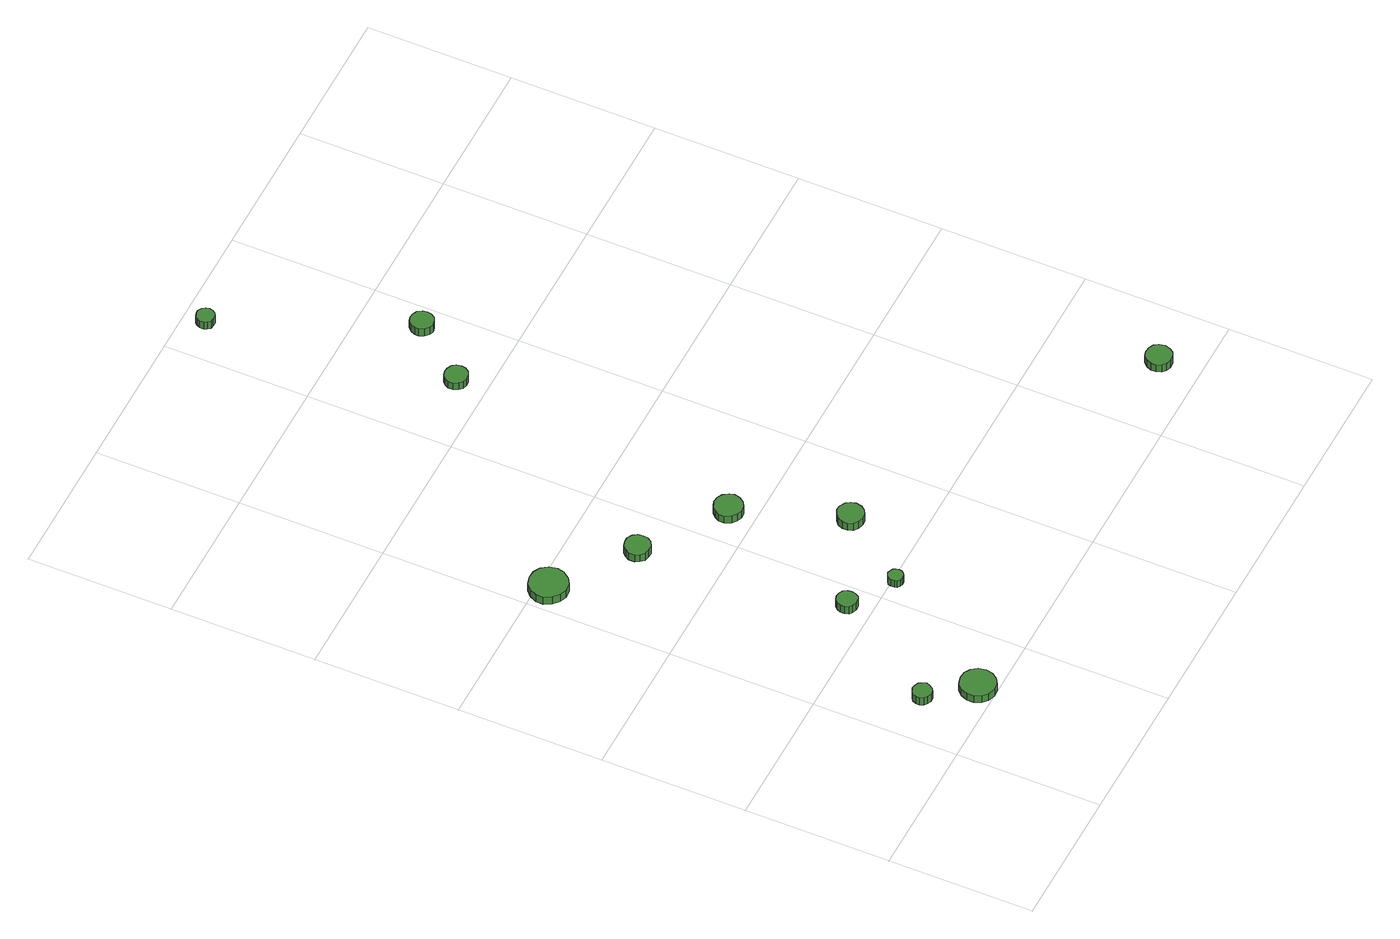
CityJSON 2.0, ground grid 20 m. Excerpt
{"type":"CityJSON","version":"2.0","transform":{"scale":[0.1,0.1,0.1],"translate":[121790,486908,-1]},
"CityObjects":{
"tree1":{"type":"SolitaryVegetationObject","attributes":{"function":"something"},"geometry":[{"type":"MultiSurface","lod":"1","boundaries":[[[0,1,2,3,4,5,6,7,8,9,10,11,12,13,14]],[[15,16,17,18,19,20,21,22,23,24,25,26,27,28,29]],[[0,29,28,1]],[[1,28,27,2]],[[2,27,26,3]],[[3,26,25,4]],[[4,25,24,5]],[[5,24,23,6]],[[6,23,22,7]],[[7,22,21,8]],[[8,21,20,9]],[[9,20,19,10]],[[10,19,18,11]],[[11,18,17,12]],[[12,17,16,13]],[[13,16,15,14]],[[14,15,29,0]]]}]},
"tree2":{"type":"SolitaryVegetationObject","attributes":{"function":"something"},"geometry":[{"type":"MultiSurface","lod":"1","boundaries":[[[30,31,32,33,34,35,36,37,38,39,40,41,42,43,44]],[[45,46,47,48,49,50,51,52,53,54,55,56,57,58,59]],[[30,59,58,31]],[[31,58,57,32]],[[32,57,56,33]],[[33,56,55,34]],[[34,55,54,35]],[[35,54,53,36]],[[36,53,52,37]],[[37,52,51,38]],[[38,51,50,39]],[[39,50,49,40]],[[40,49,48,41]],[[41,48,47,42]],[[42,47,46,43]],[[43,46,45,44]],[[44,45,59,30]]]}]},
"tree3":{"type":"SolitaryVegetationObject","attributes":{"function":"something"},"geometry":[{"type":"MultiSurface","lod":"1","boundaries":[[[60,61,62,63,64,65,66,67,68,69,70,71,72,73,74]],[[75,76,77,78,79,80,81,82,83,84,85,86,87,88,89]],[[60,89,88,61]],[[61,88,87,62]],[[62,87,86,63]],[[63,86,85,64]],[[64,85,84,65]],[[65,84,83,66]],[[66,83,82,67]],[[67,82,81,68]],[[68,81,80,69]],[[69,80,79,70]],[[70,79,78,71]],[[71,78,77,72]],[[72,77,76,73]],[[73,76,75,74]],[[74,75,89,60]]]}]},
"tree4":{"type":"SolitaryVegetationObject","attributes":{"function":"something"},"geometry":[{"type":"MultiSurface","lod":"1","boundaries":[[[90,91,92,93,94,95,96,97,98,99,100,101,102,103,104]],[[105,106,107,108,109,110,111,112,113,114,115,116,117,118,119]],[[90,119,118,91]],[[91,118,117,92]],[[92,117,116,93]],[[93,116,115,94]],[[94,115,114,95]],[[95,114,113,96]],[[96,113,112,97]],[[97,112,111,98]],[[98,111,110,99]],[[99,110,109,100]],[[100,109,108,101]],[[101,108,107,102]],[[102,107,106,103]],[[103,106,105,104]],[[104,105,119,90]]]}]},
"tree5":{"type":"SolitaryVegetationObject","attributes":{"function":"something"},"geometry":[{"type":"MultiSurface","lod":"1","boundaries":[[[120,121,122,123,124,125,126,127,128,129,130,131,132,133,134]],[[135,136,137,138,139,140,141,142,143,144,145,146,147,148,149]],[[120,149,148,121]],[[121,148,147,122]],[[122,147,146,123]],[[123,146,145,124]],[[124,145,144,125]],[[125,144,143,126]],[[126,143,142,127]],[[127,142,141,128]],[[128,141,140,129]],[[129,140,139,130]],[[130,139,138,131]],[[131,138,137,132]],[[132,137,136,133]],[[133,136,135,134]],[[134,135,149,120]]]}]},
"tree6":{"type":"SolitaryVegetationObject","attributes":{"function":"something"},"geometry":[{"type":"MultiSurface","lod":"1","boundaries":[[[150,151,152,153,154,155,156,157,158,159,160,161,162,163,164]],[[165,166,167,168,169,170,171,172,173,174,175,176,177,178,179]],[[150,179,178,151]],[[151,178,177,152]],[[152,177,176,153]],[[153,176,175,154]],[[154,175,174,155]],[[155,174,173,156]],[[156,173,172,157]],[[157,172,171,158]],[[158,171,170,159]],[[159,170,169,160]],[[160,169,168,161]],[[161,168,167,162]],[[162,167,166,163]],[[163,166,165,164]],[[164,165,179,150]]]}]},
"tree7":{"type":"SolitaryVegetationObject","attributes":{"function":"something"},"geometry":[{"type":"MultiSurface","lod":"1","boundaries":[[[180,181,182,183,184,185,186,187,188,189,190,191,192,193,194]],[[195,196,197,198,199,200,201,202,203,204,205,206,207,208,209]],[[180,209,208,181]],[[181,208,207,182]],[[182,207,206,183]],[[183,206,205,184]],[[184,205,204,185]],[[185,204,203,186]],[[186,203,202,187]],[[187,202,201,188]],[[188,201,200,189]],[[189,200,199,190]],[[190,199,198,191]],[[191,198,197,192]],[[192,197,196,193]],[[193,196,195,194]],[[194,195,209,180]]]}]},
"tree8":{"type":"SolitaryVegetationObject","attributes":{"function":"something"},"geometry":[{"type":"MultiSurface","lod":"1","boundaries":[[[210,211,212,213,214,215,216,217,218,219,220,221,222,223,224]],[[225,226,227,228,229,230,231,232,233,234,235,236,237,238,239]],[[210,239,238,211]],[[211,238,237,212]],[[212,237,236,213]],[[213,236,235,214]],[[214,235,234,215]],[[215,234,233,216]],[[216,233,232,217]],[[217,232,231,218]],[[218,231,230,219]],[[219,230,229,220]],[[220,229,228,221]],[[221,228,227,222]],[[222,227,226,223]],[[223,226,225,224]],[[224,225,239,210]]]}]},
"tree9":{"type":"SolitaryVegetationObject","attributes":{"function":"something"},"geometry":[{"type":"MultiSurface","lod":"1","boundaries":[[[240,241,242,243,244,245,246,247,248,249,250,251,252,253,254]],[[255,256,257,258,259,260,261,262,263,264,265,266,267,268,269]],[[240,269,268,241]],[[241,268,267,242]],[[242,267,266,243]],[[243,266,265,244]],[[244,265,264,245]],[[245,264,263,246]],[[246,263,262,247]],[[247,262,261,248]],[[248,261,260,249]],[[249,260,259,250]],[[250,259,258,251]],[[251,258,257,252]],[[252,257,256,253]],[[253,256,255,254]],[[254,255,269,240]]]}]},
"tree10":{"type":"SolitaryVegetationObject","attributes":{"function":"something"},"geometry":[{"type":"MultiSurface","lod":"1","boundaries":[[[270,271,272,273,274,275,276,277,278,279,280,281,282,283,284]],[[285,286,287,288,289,290,291,292,293,294,295,296,297,298,299]],[[270,299,298,271]],[[271,298,297,272]],[[272,297,296,273]],[[273,296,295,274]],[[274,295,294,275]],[[275,294,293,276]],[[276,293,292,277]],[[277,292,291,278]],[[278,291,290,279]],[[279,290,289,280]],[[280,289,288,281]],[[281,288,287,282]],[[282,287,286,283]],[[283,286,285,284]],[[284,285,299,270]]]}]},
"tree11":{"type":"SolitaryVegetationObject","attributes":{"function":"something"},"geometry":[{"type":"MultiSurface","lod":"1","boundaries":[[[300,301,302,303,304,305,306,307,308,309,310,311,312,313,314]],[[315,316,317,318,319,320,321,322,323,324,325,326,327,328,329]],[[300,329,328,301]],[[301,328,327,302]],[[302,327,326,303]],[[303,326,325,304]],[[304,325,324,305]],[[305,324,323,306]],[[306,323,322,307]],[[307,322,321,308]],[[308,321,320,309]],[[309,320,319,310]],[[310,319,318,311]],[[311,318,317,312]],[[312,317,316,313]],[[313,316,315,314]],[[314,315,329,300]]]}]},
"tree12":{"type":"SolitaryVegetationObject","attributes":{"function":"something"},"geometry":[{"type":"MultiSurface","lod":"1","boundaries":[[[330,331,332,333,334,335,336,337,338,339,340,341,342,343,344]],[[345,346,347,348,349,350,351,352,353,354,355,356,357,358,359]],[[330,359,358,331]],[[331,358,357,332]],[[332,357,356,333]],[[333,356,355,334]],[[334,355,354,335]],[[335,354,353,336]],[[336,353,352,337]],[[337,352,351,338]],[[338,351,350,339]],[[339,350,349,340]],[[340,349,348,341]],[[341,348,347,342]],[[342,347,346,343]],[[343,346,345,344]],[[344,345,359,330]]]}]}
},
"vertices":[
[83,81,19],[81,86,19],[78,91,19],[73,93,19],[68,94,19],[63,92,19],[59,89,19],[56,84,19],[56,78,19],[59,73,19],[63,70,19],[68,68,19],[73,68,19],[78,71,19],[81,76,19],[81,76,6],[78,71,6],[73,68,6],[68,68,6],[63,70,6],[59,73,6],[56,78,6],[56,84,6],[59,89,6],[63,92,6],[68,94,6],[73,93,6],[78,91,6],[81,86,6],[83,81,6],
[137,24,17],[135,34,17],[129,42,17],[121,47,17],[111,48,17],[101,45,17],[94,38,17],[90,29,17],[90,19,17],[94,10,17],[101,3,17],[111,0,17],[121,1,17],[129,6,17],[135,14,17],[135,14,5],[129,6,5],[121,1,5],[111,0,5],[101,3,5],[94,10,5],[90,19,5],[90,29,5],[94,38,5],[101,45,5],[111,48,5],[121,47,5],[129,42,5],[135,34,5],[137,24,5],
[60,585,19],[58,596,19],[51,605,19],[42,610,19],[31,611,19],[21,608,19],[13,601,19],[8,591,19],[8,580,19],[13,570,19],[21,563,19],[31,559,19],[42,560,19],[51,566,19],[58,575,19],[58,575,6],[51,566,6],[42,560,6],[31,559,6],[21,563,6],[13,570,6],[8,580,6],[8,591,6],[13,601,6],[21,608,6],[31,611,6],[42,610,6],[51,605,6],[58,596,6],[60,585,6],
[180,232,23],[179,237,23],[176,242,23],[171,245,23],[165,246,23],[159,244,23],[155,240,23],[153,235,23],[153,229,23],[155,223,23],[159,220,23],[165,218,23],[171,218,23],[176,221,23],[179,226,23],[179,226,10],[176,221,10],[171,218,10],[165,218,10],[159,220,10],[155,223,10],[153,229,10],[153,235,10],[155,240,10],[159,244,10],[165,246,10],[171,245,10],[176,242,10],[179,237,10],[180,232,10],
[241,194,21],[240,199,21],[238,202,21],[234,204,21],[230,205,21],[226,203,21],[222,201,21],[221,197,21],[221,192,21],[222,188,21],[226,185,21],[230,184,21],[234,185,21],[238,187,21],[240,190,21],[240,190,9],[238,187,9],[234,185,9],[230,184,9],[226,185,9],[222,188,9],[221,192,9],[221,197,9],[222,201,9],[226,203,9],[230,205,9],[234,204,9],[238,202,9],[240,199,9],[241,194,9],
[154,510,22],[153,517,22],[149,523,22],[142,527,22],[135,527,22],[128,525,22],[123,520,22],[120,514,22],[120,506,22],[123,500,22],[128,495,22],[135,493,22],[142,493,22],[149,497,22],[153,503,22],[153,503,9],[149,497,9],[142,493,9],[135,493,9],[128,495,9],[123,500,9],[120,506,9],[120,514,9],[123,520,9],[128,525,9],[135,527,9],[142,527,9],[149,523,9],[153,517,9],[154,510,9],
[261,433,29],[259,440,29],[254,447,29],[247,451,29],[239,452,29],[232,449,29],[226,444,29],[222,437,29],[222,429,29],[226,421,29],[232,416,29],[239,413,29],[247,414,29],[254,418,29],[259,425,29],[259,425,16],[254,418,16],[247,414,16],[239,413,16],[232,416,16],[226,421,16],[222,429,16],[222,437,16],[226,444,16],[232,449,16],[239,452,16],[247,451,16],[254,447,16],[259,440,16],[261,433,16],
[315,289,27],[313,296,27],[309,302,27],[302,306,27],[295,307,27],[288,304,27],[282,299,27],[279,292,27],[279,285,27],[282,278,27],[288,273,27],[295,271,27],[302,271,27],[309,275,27],[313,281,27],[313,281,14],[309,275,14],[302,271,14],[295,271,14],[288,273,14],[282,278,14],[279,285,14],[279,292,14],[282,299,14],[288,304,14],[295,307,14],[302,306,14],[309,302,14],[313,296,14],[315,289,14],
[317,840,22],[316,847,22],[312,852,22],[306,855,22],[300,856,22],[293,854,22],[289,850,22],[286,844,22],[286,837,22],[289,831,22],[293,827,22],[300,825,22],[306,826,22],[312,829,22],[316,834,22],[316,834,10],[312,829,10],[306,826,10],[300,825,10],[293,827,10],[289,831,10],[286,837,10],[286,844,10],[289,850,10],[293,854,10],[300,856,10],[306,855,10],[312,852,10],[316,847,10],[317,840,10],
[267,1168,25],[266,1173,25],[263,1177,25],[258,1180,25],[253,1180,25],[248,1178,25],[245,1175,25],[243,1170,25],[243,1165,25],[245,1161,25],[248,1157,25],[253,1156,25],[258,1156,25],[263,1159,25],[266,1163,25],[266,1163,12],[263,1159,12],[258,1156,12],[253,1156,12],[248,1157,12],[245,1161,12],[243,1165,12],[243,1170,12],[245,1175,12],[248,1178,12],[253,1180,12],[258,1180,12],[263,1177,12],[266,1173,12],[267,1168,12],
[380,918,24],[379,924,24],[375,930,24],[369,933,24],[363,934,24],[357,932,24],[352,927,24],[349,921,24],[349,915,24],[352,909,24],[357,904,24],[363,902,24],[369,903,24],[375,906,24],[379,912,24],[379,912,11],[375,906,11],[369,903,11],[363,902,11],[357,904,11],[352,909,11],[349,915,11],[349,921,11],[352,927,11],[357,932,11],[363,934,11],[369,933,11],[375,930,11],[379,924,11],[380,918,11],
[728,54,22],[726,62,22],[722,68,22],[716,71,22],[708,72,22],[701,70,22],[696,65,22],[693,58,22],[693,51,22],[696,44,22],[701,39,22],[708,37,22],[716,38,22],[722,41,22],[726,47,22],[726,47,9],[722,41,9],[716,38,9],[708,37,9],[701,39,9],[696,44,9],[693,51,9],[693,58,9],[696,65,9],[701,70,9],[708,72,9],[716,71,9],[722,68,9],[726,62,9],[728,54,9]
]}
